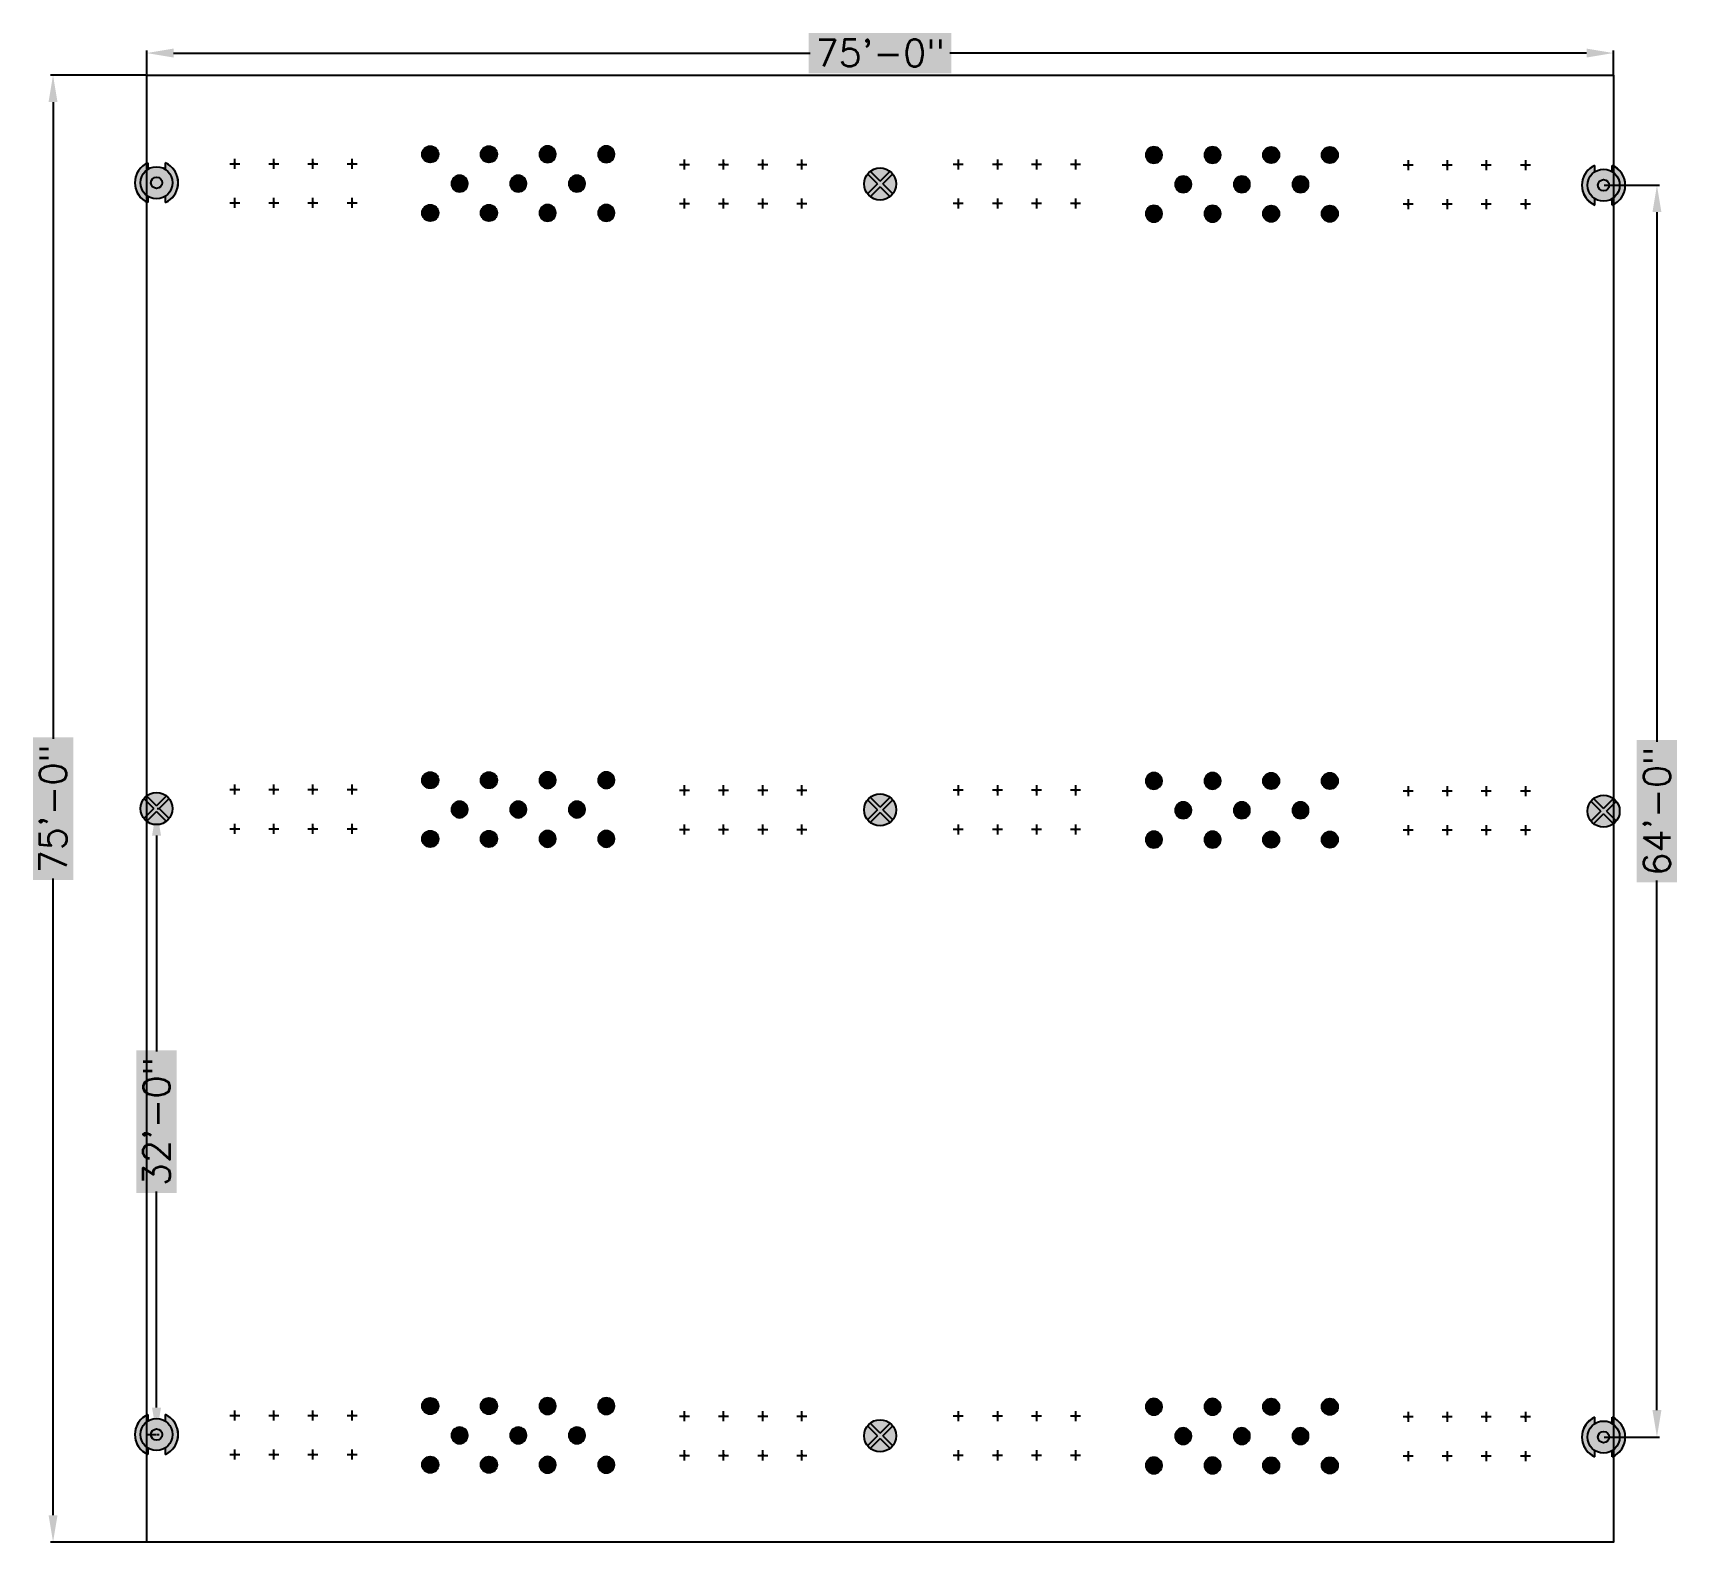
# Model space of a CAD drawing. Header units: feet. Extents: x 1018.2 to 1102.2, y 129.3 to 206.5.
import ezdxf

# ---------------------------------------------------------------- set-up
doc = ezdxf.new("R2010")
doc.units = ezdxf.units.FT
doc.header["$MEASUREMENT"] = 0
for name, color, linetype in [('Dim 1', 5, 'Continuous'), ('Product (Colored)', 250, 'Continuous'), ('Product (Red Only)', 1, 'Continuous')]:
    doc.layers.add(name, color=color, linetype=linetype)
doc.styles.add('Roman', font='romans')
doc.dimstyles.new('new style', dxfattribs={"dimscale": 2.75, "dimtxt": 0.5, "dimasz": 0.5, "dimexe": 0.05, "dimexo": 0.01, "dimgap": 0.05, "dimtad": 0, "dimdec": 0, "dimlfac": 12, "dimzin": 9, "dimdsep": 46, "dimlunit": 3, "dimtxsty": 'Roman', "dimcen": 0.09, "dimclrd": 5, "dimclre": 5, "dimclrt": 5, "dimadec": 0, "dimazin": 0, "dimtfac": 1, "dimtdec": 0, "dimtofl": 0, "dimtmove": 0, "dimatfit": 3, "dimfxl": 2.55, "dimtfill": 2, "dimtfillclr": 7, "dimtolj": 1, "dimtzin": 0, "dimlwd": -1, "dimlwe": -1, "dimarcsym": 0})

# ---------------------------------------------------------------- blocks, each defined once
blk = doc.blocks.new('Purple BSTR')
at = {"layer": 'Product (Colored)', "transparency": 33554687}
h = blk.add_hatch(color=200, dxfattribs=at)
h.dxf.hatch_style = 1
edge = h.paths.add_edge_path()
edge.add_arc((0, 0), 0.025, 0, 360)
at = {"layer": 'Product (Colored)', "color": 200}
for p, q in [((-0.025, 0), (-0.077, 0)), ((0.025, 0), (-0.025, 0)), ((0, 0.077), (0, 0.025)), ((0, 0.025), (0, -0.025)), ((0.077, 0), (0.025, 0)), ((0, -0.025), (0, -0.077))]:
    blk.add_line(p, q, dxfattribs=at)
blk = doc.blocks.new('BSTR Single')
at = {"transparency": 33554687}
h = blk.add_hatch(color=256, dxfattribs=at)
h.dxf.hatch_style = 1
edge = h.paths.add_edge_path()
edge.add_arc((0, 0), 0.025, 0, 360)
for p, q in [((-0.025, 0), (-0.077, 0)), ((0, 0.077), (0, 0.025)), ((0.077, 0), (0.025, 0)), ((0, -0.025), (0, -0.077))]:
    blk.add_line(p, q)
blk.add_blockref('Purple BSTR', (0, 0))
blk = doc.blocks.new('20 FOOT GEPS')
at = {"layer": 'Product (Red Only)'}
h = blk.add_hatch(color=3, dxfattribs=at)
h.dxf.hatch_style = 1
h.paths.add_polyline_path([(0.506, 0.645, 0.345381), (-0.506, 0.645), (0, 0.139)])
h.paths.add_polyline_path([(0.645, 0.506), (0.139, 0), (0.645, -0.506, 0.167827), (0.82, 0, 0.167827)])
h.paths.add_polyline_path([(0, -0.139), (-0.506, -0.645, 0.345381), (0.506, -0.645)])
h.paths.add_polyline_path([(-0.645, 0.506, 0.167827), (-0.82, 0, 0.167827), (-0.645, -0.506), (-0.139, 0)])
at = {"layer": 'Product (Red Only)', "true_color": 0x000000}
h = blk.add_hatch(color=18, dxfattribs=at)
h.dxf.hatch_style = 1
h.paths.add_polyline_path([(0.645, 0.506, 0.060218), (0.506, 0.645), (0, 0.139), (-0.506, 0.645, 0.060218), (-0.645, 0.506), (-0.139, 0), (-0.645, -0.506, 0.060218), (-0.506, -0.645), (0, -0.139), (0.506, -0.645, 0.060218), (0.645, -0.506), (0.139, 0)])
at = {"layer": 'Product (Red Only)', "color": 18, "true_color": 0x000000}
for p, q in [((-0.139, 0), (-0.65, 0.51)), ((0, 0.139), (-0.51, 0.65)), ((0, 0.139), (0.51, 0.65)), ((0.139, 0), (0.65, 0.51)), ((0.139, 0), (0.65, -0.51)), ((-0.139, 0), (-0.65, -0.51)), ((0, -0.139), (-0.51, -0.65)), ((0, -0.139), (0.51, -0.65))]:
    blk.add_line(p, q, dxfattribs=at)
blk.add_circle((0, 0), 0.82, dxfattribs=at)
blk = doc.blocks.new('12m GEPS')
at = {"layer": 'Product (Red Only)', "true_color": 0x000000}
h = blk.add_hatch(color=18, dxfattribs=at)
h.dxf.hatch_style = 1
h.paths.add_polyline_path([(-0.088, 0, 1), (0.088, 0, 1)])
h.paths.add_polyline_path([(0.135, 0.31), (0.135, 0.257), (0.135, 0.21, -0.255267), (0.25, 0, -0.255267), (0.135, -0.21), (0.135, -0.31, 0.654654)])
h.paths.add_polyline_path([(-0.135, 0.31, 0.654654), (-0.135, -0.31), (-0.135, -0.257), (-0.135, -0.21, -0.255267), (-0.25, 0, -0.255267), (-0.135, 0.21)])
at = {"layer": 'Product (Red Only)', "true_color": 0xf8991e}
h = blk.add_hatch(color=30, dxfattribs=at)
h.dxf.hatch_style = 1
edge = h.paths.add_edge_path()
edge.add_arc((0, 0), 0.0878, 0, 360)
edge = h.paths.add_edge_path()
edge.add_arc((0, 0), 0.25, 0, 180)
edge.add_arc((0, 0), 0.25, 180, 360)
at = {"layer": 'Product (Red Only)', "color": 18, "true_color": 0x000000}
for p, q in [((-0.135, 0.31), (-0.135, 0.21)), ((0.135, 0.31), (0.135, 0.257)), ((0.135, 0.31), (0.135, 0.21)), ((-0.135, -0.21), (-0.135, -0.31)), ((0.135, -0.21), (0.135, -0.31)), ((-0.135, -0.257), (-0.135, -0.31)), ((0.135, -0.257), (0.135, -0.31))]:
    blk.add_line(p, q, dxfattribs=at)
for radius in [0.25, 0.0878]:
    blk.add_circle((0, 0), radius, dxfattribs=at)
for start, end in [(113.5782, 246.4218), (121.3323, 238.6677), (293.5782, 66.4218), (301.3323, 58.6677)]:
    blk.add_arc((0, 0), 0.338, start, end, dxfattribs=at)
blk = doc.blocks.new('40 FOOT GEPS')
at = {"layer": 'Product (Red Only)', "color": 18, "true_color": 0x000000}
blk.add_circle((0, 0), 0.25, dxfattribs=at)
blk.add_blockref('12m GEPS', (0, 0), dxfattribs=at)
blk = doc.blocks.new('1.5m GEPS')
at = {"layer": 'Product (Red Only)'}
h = blk.add_hatch(color=1, dxfattribs=at)
h.dxf.hatch_style = 1
h.paths.add_polyline_path([(-0.125, 0, 1), (0.125, 0, 1)])
at = {"layer": 'Product (Red Only)', "color": 18, "true_color": 0x000000}
blk.add_circle((0, 0), 0.125, dxfattribs=at)
blk = doc.blocks.new('3 m GEPS')
at = {"layer": 'Product (Red Only)', "true_color": 0xa1e7fc}
h = blk.add_hatch(color=141, dxfattribs=at)
h.dxf.hatch_style = 1
edge = h.paths.add_edge_path(flags=16)
edge.add_arc((0, 0), 0.0458, 0, 360)
edge = h.paths.add_edge_path()
edge.add_arc((0, 0), 0.125, 180, 360)
edge.add_arc((0, 0), 0.125, 0, 180)
at = {"layer": 'Product (Red Only)', "true_color": 0x000000}
h = blk.add_hatch(color=18, dxfattribs=at)
h.dxf.hatch_style = 1
edge = h.paths.add_edge_path()
edge.add_arc((0, 0), 0.0458, 0, 360)
at = {"layer": 'Product (Red Only)', "color": 18, "true_color": 0x000000}
for radius in [0.125, 0.0456]:
    blk.add_circle((0, 0), radius, dxfattribs=at)
blk = doc.blocks.new('*D412')
at = {"layer": 'Defpoints', "color": 0, "linetype": 'Continuous', "lineweight": 25, "transparency": 16777216}
for p in [(1019.183, 204.329), (1023.975, 204.329), (1023.975, 129.331)]:
    blk.add_point(p, dxfattribs=at)
at = {"layer": 'Dim 1', "color": 5, "transparency": 16777216}
for p, q in [((1023.948, 204.329), (1019.046, 204.329)), ((1019.183, 202.954), (1019.183, 170.405)), ((1019.183, 130.706), (1019.183, 163.255)), ((1023.948, 129.331), (1019.046, 129.331))]:
    blk.add_line(p, q, dxfattribs=at)
at = {"layer": 'Dim 1', "color": 5, "linetype": 'Continuous', "lineweight": 25, "transparency": 16777216}
for points in [[(1018.954, 202.954), (1019.412, 202.954), (1019.183, 204.329)], [(1018.954, 130.706), (1019.412, 130.706), (1019.183, 129.331)]]:
    blk.add_solid(points, dxfattribs=at)
at = {"layer": 'Dim 1', "color": 5, "linetype": 'Continuous', "lineweight": 25, "transparency": 16777216, "insert": (1019.183, 166.83), "char_height": 1.375, "attachment_point": 5, "rotation": 90, "style": 'Roman', "bg_fill": 1, "box_fill_scale": 1.25, "bg_fill_color": 7, "bg_fill_true_color": 16777215, "bg_fill_transparency": 0}
blk.add_mtext('\\A1;75\'-0"', dxfattribs=at)
blk = doc.blocks.new('*D413')
at = {"layer": 'Defpoints', "color": 0, "linetype": 'Continuous', "lineweight": 25, "transparency": 16777216}
for p in [(1098.975, 205.46), (1023.975, 204.329), (1098.975, 204.329)]:
    blk.add_point(p, dxfattribs=at)
at = {"layer": 'Dim 1', "color": 5, "transparency": 16777216}
for p, q in [((1023.975, 204.357), (1023.975, 205.597)), ((1025.35, 205.46), (1057.9, 205.46)), ((1097.6, 205.46), (1065.05, 205.46)), ((1098.975, 204.357), (1098.975, 205.597))]:
    blk.add_line(p, q, dxfattribs=at)
at = {"layer": 'Dim 1', "color": 5, "linetype": 'Continuous', "lineweight": 25, "transparency": 16777216}
for points in [[(1025.35, 205.689), (1025.35, 205.231), (1023.975, 205.46)], [(1097.6, 205.689), (1097.6, 205.231), (1098.975, 205.46)]]:
    blk.add_solid(points, dxfattribs=at)
at = {"layer": 'Dim 1', "color": 5, "linetype": 'Continuous', "lineweight": 25, "transparency": 16777216, "insert": (1061.475, 205.46), "char_height": 1.375, "attachment_point": 5, "style": 'Roman', "bg_fill": 1, "box_fill_scale": 1.25, "bg_fill_color": 7, "bg_fill_true_color": 16777215, "bg_fill_transparency": 0}
blk.add_mtext('\\A1;75\'-0"', dxfattribs=at)
blk = doc.blocks.new('*D415')
at = {"layer": 'Defpoints', "color": 0, "linetype": 'Continuous', "lineweight": 25, "transparency": 16777216}
for p in [(1024.475, 166.831), (1024.475, 166.831), (1024.475, 134.831)]:
    blk.add_point(p, dxfattribs=at)
at = {"layer": 'Dim 1', "color": 5, "transparency": 16777216}
for p, q in [((1024.503, 166.831), (1024.613, 166.831)), ((1024.475, 165.456), (1024.475, 154.406)), ((1024.475, 136.206), (1024.475, 147.256)), ((1024.503, 134.831), (1024.613, 134.831))]:
    blk.add_line(p, q, dxfattribs=at)
at = {"layer": 'Dim 1', "color": 5, "linetype": 'Continuous', "lineweight": 25, "transparency": 16777216}
for points in [[(1024.246, 165.456), (1024.704, 165.456), (1024.475, 166.831)], [(1024.246, 136.206), (1024.704, 136.206), (1024.475, 134.831)]]:
    blk.add_solid(points, dxfattribs=at)
at = {"layer": 'Dim 1', "color": 5, "linetype": 'Continuous', "lineweight": 25, "transparency": 16777216, "insert": (1024.475, 150.831), "char_height": 1.375, "attachment_point": 5, "rotation": 90, "style": 'Roman', "bg_fill": 1, "box_fill_scale": 1.25, "bg_fill_color": 7, "bg_fill_true_color": 16777215, "bg_fill_transparency": 0}
blk.add_mtext('\\A1;32\'-0"', dxfattribs=at)
blk = doc.blocks.new('*D416')
at = {"layer": 'Defpoints', "color": 0, "linetype": 'Continuous', "lineweight": 25, "transparency": 16777216}
for p in [(1098.475, 198.702), (1101.202, 198.702), (1098.475, 134.702)]:
    blk.add_point(p, dxfattribs=at)
at = {"layer": 'Dim 1', "color": 5, "transparency": 16777216}
for p, q in [((1098.503, 198.702), (1101.339, 198.702)), ((1101.202, 197.327), (1101.202, 170.245)), ((1101.202, 136.077), (1101.202, 163.16)), ((1098.503, 134.702), (1101.339, 134.702))]:
    blk.add_line(p, q, dxfattribs=at)
at = {"layer": 'Dim 1', "color": 5, "linetype": 'Continuous', "lineweight": 25, "transparency": 16777216}
for points in [[(1100.973, 197.327), (1101.431, 197.327), (1101.202, 198.702)], [(1100.973, 136.077), (1101.431, 136.077), (1101.202, 134.702)]]:
    blk.add_solid(points, dxfattribs=at)
at = {"layer": 'Dim 1', "color": 5, "linetype": 'Continuous', "lineweight": 25, "transparency": 16777216, "insert": (1101.202, 166.702), "char_height": 1.375, "attachment_point": 5, "rotation": 90, "style": 'Roman', "bg_fill": 1, "box_fill_scale": 1.25, "bg_fill_color": 7, "bg_fill_true_color": 16777215, "bg_fill_transparency": 0}
blk.add_mtext('\\A1;64\'-0"', dxfattribs=at)

msp = doc.modelspace()

# ---------------------------------------------------------------- linework, layer by layer
at = {"color": 18, "linetype": 'Continuous', "lineweight": 25, "true_color": 0x000000}
msp.add_lwpolyline([(1023.975, 204.329), (1098.975, 204.329), (1098.975, 129.331), (1023.975, 129.331)], close=True, dxfattribs=at)
at = {"color": 1, "linetype": 'Continuous', "lineweight": 25}
msp.add_lwpolyline([(1023.975, 134.831), (1024.475, 134.831)], dxfattribs=at)

# ---------------------------------------------------------------- block references
at = {"color": 18, "true_color": 0x000000, "rotation": 180}
for name, p, xscale, yscale, zscale in [('1.5m GEPS', (1038.475, 200.285), 3.333333333333485, 3.333333333333485, 3.333333333333485), ('1.5m GEPS', (1041.475, 200.285), 3.333333333333485, 3.333333333333485, 3.333333333333485), ('1.5m GEPS', (1044.475, 200.285), -3.333333333333485, 3.333333333333414, 3.333333333333417), ('1.5m GEPS', (1047.475, 200.285), -3.333333333333485, 3.333333333333414, 3.333333333333417), ('3 m GEPS', (1039.975, 198.785), -3.333333333333485, 3.333333333333414, 3.333333333333417), ('3 m GEPS', (1042.975, 198.785), -3.333333333333485, 3.333333333333414, 3.333333333333417), ('3 m GEPS', (1045.975, 198.785), -3.333333333333485, 3.333333333333414, 3.333333333333417), ('1.5m GEPS', (1038.475, 197.285), 3.333333333333485, 3.333333333333485, 3.333333333333485), ('1.5m GEPS', (1041.475, 197.285), 3.333333333333485, 3.333333333333485, 3.333333333333485), ('1.5m GEPS', (1044.475, 197.285), -3.333333333333485, 3.333333333333414, 3.333333333333417), ('1.5m GEPS', (1047.475, 197.285), -3.333333333333485, 3.333333333333414, 3.333333333333417), ('1.5m GEPS', (1038.475, 168.285), 3.333333333333485, 3.333333333333485, 3.333333333333485), ('1.5m GEPS', (1041.475, 168.285), 3.333333333333485, 3.333333333333485, 3.333333333333485), ('1.5m GEPS', (1044.475, 168.285), -3.333333333333485, 3.333333333333414, 3.333333333333417), ('1.5m GEPS', (1047.475, 168.285), -3.333333333333485, 3.333333333333414, 3.333333333333417), ('3 m GEPS', (1039.975, 166.785), -3.333333333333485, 3.333333333333414, 3.333333333333417), ('3 m GEPS', (1042.975, 166.785), -3.333333333333485, 3.333333333333414, 3.333333333333417), ('3 m GEPS', (1045.975, 166.785), -3.333333333333485, 3.333333333333414, 3.333333333333417), ('1.5m GEPS', (1038.475, 165.285), 3.333333333333485, 3.333333333333485, 3.333333333333485), ('1.5m GEPS', (1041.475, 165.285), 3.333333333333485, 3.333333333333485, 3.333333333333485), ('1.5m GEPS', (1044.475, 165.285), -3.333333333333485, 3.333333333333414, 3.333333333333417), ('1.5m GEPS', (1047.475, 165.285), -3.333333333333485, 3.333333333333414, 3.333333333333417), ('1.5m GEPS', (1038.475, 136.285), 3.333333333333485, 3.333333333333485, 3.333333333333485), ('1.5m GEPS', (1041.475, 136.285), 3.333333333333485, 3.333333333333485, 3.333333333333485), ('1.5m GEPS', (1044.475, 136.285), -3.333333333333485, 3.333333333333414, 3.333333333333417), ('1.5m GEPS', (1047.475, 136.285), -3.333333333333485, 3.333333333333414, 3.333333333333417), ('3 m GEPS', (1039.975, 134.785), -3.333333333333485, 3.333333333333414, 3.333333333333417), ('3 m GEPS', (1042.975, 134.785), -3.333333333333485, 3.333333333333414, 3.333333333333417), ('3 m GEPS', (1045.975, 134.785), -3.333333333333485, 3.333333333333414, 3.333333333333417), ('1.5m GEPS', (1038.475, 133.285), 3.333333333333485, 3.333333333333485, 3.333333333333485), ('1.5m GEPS', (1041.475, 133.285), 3.333333333333485, 3.333333333333485, 3.333333333333485), ('1.5m GEPS', (1044.475, 133.285), -3.333333333333485, 3.333333333333414, 3.333333333333417), ('1.5m GEPS', (1047.475, 133.285), -3.333333333333485, 3.333333333333414, 3.333333333333417)]:
    msp.add_blockref(name, p, dxfattribs=dict(at, xscale=xscale, yscale=yscale, zscale=zscale))
at = {"color": 18, "true_color": 0x000000}
for name, p, xscale, yscale, zscale in [('1.5m GEPS', (1075.475, 200.248), -3.333333333333485, 3.333333333333414, 3.333333333333417), ('1.5m GEPS', (1078.475, 200.248), -3.333333333333485, 3.333333333333414, 3.333333333333417), ('1.5m GEPS', (1081.475, 200.248), 3.333333333333485, 3.333333333333485, 3.333333333333485), ('1.5m GEPS', (1084.475, 200.248), 3.333333333333485, 3.333333333333485, 3.333333333333485), ('3 m GEPS', (1076.975, 198.748), -3.333333333333485, 3.333333333333414, 3.333333333333417), ('3 m GEPS', (1079.975, 198.748), -3.333333333333485, 3.333333333333414, 3.333333333333417), ('3 m GEPS', (1082.975, 198.748), -3.333333333333485, 3.333333333333414, 3.333333333333417), ('1.5m GEPS', (1075.475, 197.248), -3.333333333333485, 3.333333333333414, 3.333333333333417), ('1.5m GEPS', (1078.475, 197.248), -3.333333333333485, 3.333333333333414, 3.333333333333417), ('1.5m GEPS', (1081.475, 197.248), 3.333333333333485, 3.333333333333485, 3.333333333333485), ('1.5m GEPS', (1084.475, 197.248), 3.333333333333485, 3.333333333333485, 3.333333333333485), ('1.5m GEPS', (1075.475, 168.248), -3.333333333333485, 3.333333333333414, 3.333333333333417), ('1.5m GEPS', (1078.475, 168.248), -3.333333333333485, 3.333333333333414, 3.333333333333417), ('1.5m GEPS', (1081.475, 168.248), 3.333333333333485, 3.333333333333485, 3.333333333333485), ('1.5m GEPS', (1084.475, 168.248), 3.333333333333485, 3.333333333333485, 3.333333333333485), ('3 m GEPS', (1076.975, 166.748), -3.333333333333485, 3.333333333333414, 3.333333333333417), ('3 m GEPS', (1079.975, 166.748), -3.333333333333485, 3.333333333333414, 3.333333333333417), ('3 m GEPS', (1082.975, 166.748), -3.333333333333485, 3.333333333333414, 3.333333333333417), ('1.5m GEPS', (1075.475, 165.248), -3.333333333333485, 3.333333333333414, 3.333333333333417), ('1.5m GEPS', (1078.475, 165.248), -3.333333333333485, 3.333333333333414, 3.333333333333417), ('1.5m GEPS', (1081.475, 165.248), 3.333333333333485, 3.333333333333485, 3.333333333333485), ('1.5m GEPS', (1084.475, 165.248), 3.333333333333485, 3.333333333333485, 3.333333333333485), ('1.5m GEPS', (1075.475, 136.248), -3.333333333333485, 3.333333333333414, 3.333333333333417), ('1.5m GEPS', (1078.475, 136.248), -3.333333333333485, 3.333333333333414, 3.333333333333417), ('1.5m GEPS', (1081.475, 136.248), 3.333333333333485, 3.333333333333485, 3.333333333333485), ('1.5m GEPS', (1084.475, 136.248), 3.333333333333485, 3.333333333333485, 3.333333333333485), ('3 m GEPS', (1076.975, 134.748), -3.333333333333485, 3.333333333333414, 3.333333333333417), ('3 m GEPS', (1079.975, 134.748), -3.333333333333485, 3.333333333333414, 3.333333333333417), ('3 m GEPS', (1082.975, 134.748), -3.333333333333485, 3.333333333333414, 3.333333333333417), ('1.5m GEPS', (1075.475, 133.248), -3.333333333333485, 3.333333333333414, 3.333333333333417), ('1.5m GEPS', (1078.475, 133.248), -3.333333333333485, 3.333333333333414, 3.333333333333417), ('1.5m GEPS', (1081.475, 133.248), 3.333333333333485, 3.333333333333485, 3.333333333333485), ('1.5m GEPS', (1084.475, 133.248), 3.333333333333485, 3.333333333333485, 3.333333333333485)]:
    msp.add_blockref(name, p, dxfattribs=dict(at, xscale=xscale, yscale=yscale, zscale=zscale))
at = {"layer": 'Product (Red Only)', "color": 18, "true_color": 0x000000, "xscale": 3.280799999999999, "yscale": 3.280799999999999, "zscale": 3.280799999999999}
for p in [(1024.475, 198.831), (1024.475, 134.831)]:
    msp.add_blockref('40 FOOT GEPS', p, dxfattribs=at)
at = {"layer": 'Product (Red Only)', "xscale": 3.333333999999923, "yscale": 3.333333999999923, "zscale": 3.333333999999923, "rotation": 180}
for p in [(1028.475, 199.803), (1030.475, 199.803), (1032.475, 199.803), (1034.475, 199.803), (1051.475, 199.767), (1053.475, 199.767), (1055.475, 199.767), (1057.475, 199.767), (1028.475, 197.803), (1030.475, 197.803), (1032.475, 197.803), (1034.475, 197.803), (1051.475, 197.767), (1053.475, 197.767), (1055.475, 197.767), (1057.475, 197.767), (1028.475, 167.803), (1030.475, 167.803), (1032.475, 167.803), (1034.475, 167.803), (1051.475, 167.767), (1053.475, 167.767), (1055.475, 167.767), (1057.475, 167.767), (1028.475, 165.803), (1030.475, 165.803), (1032.475, 165.803), (1034.475, 165.803), (1051.475, 165.767), (1053.475, 165.767), (1055.475, 165.767), (1057.475, 165.767), (1028.475, 135.803), (1030.475, 135.803), (1032.475, 135.803), (1034.475, 135.803), (1051.475, 135.767), (1053.475, 135.767), (1055.475, 135.767), (1057.475, 135.767), (1028.475, 133.803), (1030.475, 133.803), (1032.475, 133.803), (1034.475, 133.803), (1051.475, 133.767), (1053.475, 133.767), (1055.475, 133.767), (1057.475, 133.767)]:
    msp.add_blockref('BSTR Single', p, dxfattribs=at)
at = {"layer": 'Product (Red Only)', "color": 18, "true_color": 0x000000}
for p in [(1061.475, 198.767), (1024.475, 166.831), (1061.475, 166.767), (1098.475, 166.702), (1061.475, 134.767)]:
    msp.add_blockref('20 FOOT GEPS', p, dxfattribs=at)
at = {"layer": 'Product (Red Only)', "xscale": 3.333333999999923, "yscale": 3.333333999999923, "zscale": 3.333333999999923}
for p in [(1065.475, 199.767), (1067.475, 199.767), (1069.475, 199.767), (1071.475, 199.767), (1088.475, 199.73), (1090.475, 199.73), (1092.475, 199.73), (1094.475, 199.73), (1065.475, 197.767), (1067.475, 197.767), (1069.475, 197.767), (1071.475, 197.767), (1088.475, 197.73), (1090.475, 197.73), (1092.475, 197.73), (1094.475, 197.73), (1065.475, 167.767), (1067.475, 167.767), (1069.475, 167.767), (1071.475, 167.767), (1088.475, 167.73), (1090.475, 167.73), (1092.475, 167.73), (1094.475, 167.73), (1065.475, 165.767), (1067.475, 165.767), (1069.475, 165.767), (1071.475, 165.767), (1088.475, 165.73), (1090.475, 165.73), (1092.475, 165.73), (1094.475, 165.73), (1065.475, 135.767), (1067.475, 135.767), (1069.475, 135.767), (1071.475, 135.767), (1088.475, 135.73), (1090.475, 135.73), (1092.475, 135.73), (1094.475, 135.73), (1065.475, 133.767), (1067.475, 133.767), (1069.475, 133.767), (1071.475, 133.767), (1088.475, 133.73), (1090.475, 133.73), (1092.475, 133.73), (1094.475, 133.73)]:
    msp.add_blockref('BSTR Single', p, dxfattribs=at)
at = {"layer": 'Product (Red Only)', "color": 18, "true_color": 0x000000, "xscale": 3.280799999999999, "yscale": 3.280799999999999, "zscale": 3.280799999999999, "rotation": 180}
for p in [(1098.475, 198.702), (1098.475, 134.702)]:
    msp.add_blockref('40 FOOT GEPS', p, dxfattribs=at)

# ---------------------------------------------------------------- dimensions: what is measured, and where the dimension line sits
at = {"layer": 'Dim 1', "color": 1, "linetype": 'Continuous', "lineweight": 25}
dim = msp.add_linear_dim(base=(1098.975, 205.46), p1=(1023.975, 204.329), p2=(1098.975, 204.329), dimstyle='new style', dxfattribs=at)
dim.commit()
dim.dimension.update_dxf_attribs({"geometry": '*D413', "text_midpoint": (1061.475, 205.46)})
dim = msp.add_linear_dim(base=(1019.183, 204.329), p1=(1023.975, 129.331), p2=(1023.975, 204.329), angle=90, dimstyle='new style', dxfattribs=at)
dim.commit()
dim.dimension.update_dxf_attribs({"geometry": '*D412', "text_midpoint": (1019.183, 166.83), "dimtype": 160})
for base, p1, p2, picture, middle in [((1101.202, 198.702), (1098.475, 134.702), (1098.475, 198.702), '*D416', (1101.202, 166.702)), ((1024.475, 166.831), (1024.475, 134.831), (1024.475, 166.831), '*D415', (1024.475, 150.831))]:
    dim = msp.add_linear_dim(base=base, p1=p1, p2=p2, angle=90, dimstyle='new style', dxfattribs=at)
    dim.commit()
    dim.dimension.update_dxf_attribs({"geometry": picture, "text_midpoint": middle})

doc.saveas('drawing.dxf')
